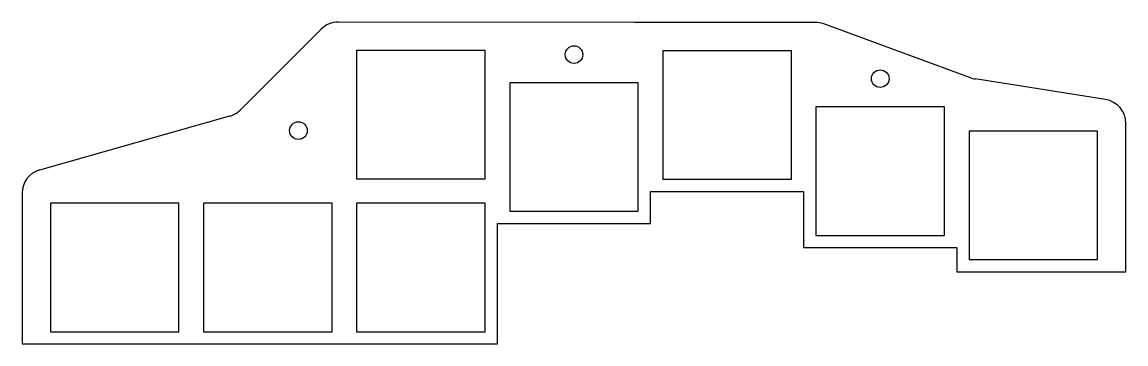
# Model space of a CAD drawing. Header units: millimetres. Extents: x 38 to 176, y -102 to -62.
import ezdxf

# ---------------------------------------------------------------- set-up
doc = ezdxf.new("R2010")
doc.units = ezdxf.units.MM

msp = doc.modelspace()

# ---------------------------------------------------------------- linework, layer by layer
for p, q in [((75.69, -63.16), (65.6, -73.25)), ((114.67, -62.33), (77.82, -62.28)), ((137.19, -62.33), (114.68, -62.33)), ((156.5, -69.22), (138.23, -62.51)), ((96.1, -65.8), (80.1, -65.8)), ((80.1, -65.8), (80.1, -81.8)), ((96.1, -81.8), (96.1, -65.8)), ((134.2, -65.85), (118.2, -65.85)), ((118.2, -65.85), (118.2, -81.85)), ((134.2, -81.85), (134.2, -65.85)), ((115.15, -69.85), (99.15, -69.85)), ((99.15, -69.85), (99.15, -85.85)), ((115.15, -85.85), (115.15, -69.85)), ((173.29, -71.93), (157.07, -69.37)), ((64.3, -74.01), (40.66, -80.71)), ((153.25, -72.85), (137.25, -72.85)), ((137.25, -72.85), (137.25, -88.85)), ((153.25, -88.85), (153.25, -72.85)), ((175.82, -93.38), (175.82, -74.89)), ((172.3, -75.85), (156.3, -75.85)), ((156.3, -75.85), (156.3, -91.85)), ((172.3, -91.85), (172.3, -75.85)), ((80.1, -81.8), (96.1, -81.8)), ((118.2, -81.85), (134.2, -81.85)), ((38.48, -83.59), (38.48, -102.38)), ((116.67, -87.38), (116.67, -83.38)), ((116.67, -83.38), (135.72, -83.38)), ((135.72, -83.38), (135.72, -90.38)), ((58, -84.85), (42, -84.85)), ((42, -84.85), (42, -100.85)), ((58, -100.85), (58, -84.85)), ((77.05, -84.85), (61.05, -84.85)), ((61.05, -84.85), (61.05, -100.85)), ((77.05, -100.85), (77.05, -84.85)), ((96.1, -84.85), (80.1, -84.85)), ((80.1, -84.85), (80.1, -100.85)), ((96.1, -100.85), (96.1, -84.85)), ((99.15, -85.85), (115.15, -85.85)), ((97.62, -102.38), (97.62, -87.38)), ((97.62, -87.38), (116.67, -87.38)), ((137.25, -88.85), (153.25, -88.85)), ((135.72, -90.38), (154.78, -90.38)), ((154.78, -90.38), (154.78, -93.38)), ((156.3, -91.85), (172.3, -91.85)), ((154.78, -93.38), (175.82, -93.38)), ((42, -100.85), (58, -100.85)), ((61.05, -100.85), (77.05, -100.85)), ((80.1, -100.85), (96.1, -100.85)), ((38.48, -102.38), (97.62, -102.38))]:
    msp.add_line(p, q)
for centre in [(107.15, -66.33), (145.25, -69.33), (72.86, -75.8)]:
    msp.add_circle(centre, 1.1)
for centre, start, end in [((77.82, -65.28), 89.9248, 135), ((114.68, -59.33), 269.9248, 270), ((137.19, -65.33), 69.8239, 90), ((157.53, -66.41), 249.8239, 261.0505), ((172.82, -74.89), 0, 81.0505), ((63.48, -71.13), 285.81, 315), ((41.48, -83.59), 105.81, 180)]:
    msp.add_arc(centre, 3, start, end)

doc.saveas('drawing.dxf')
